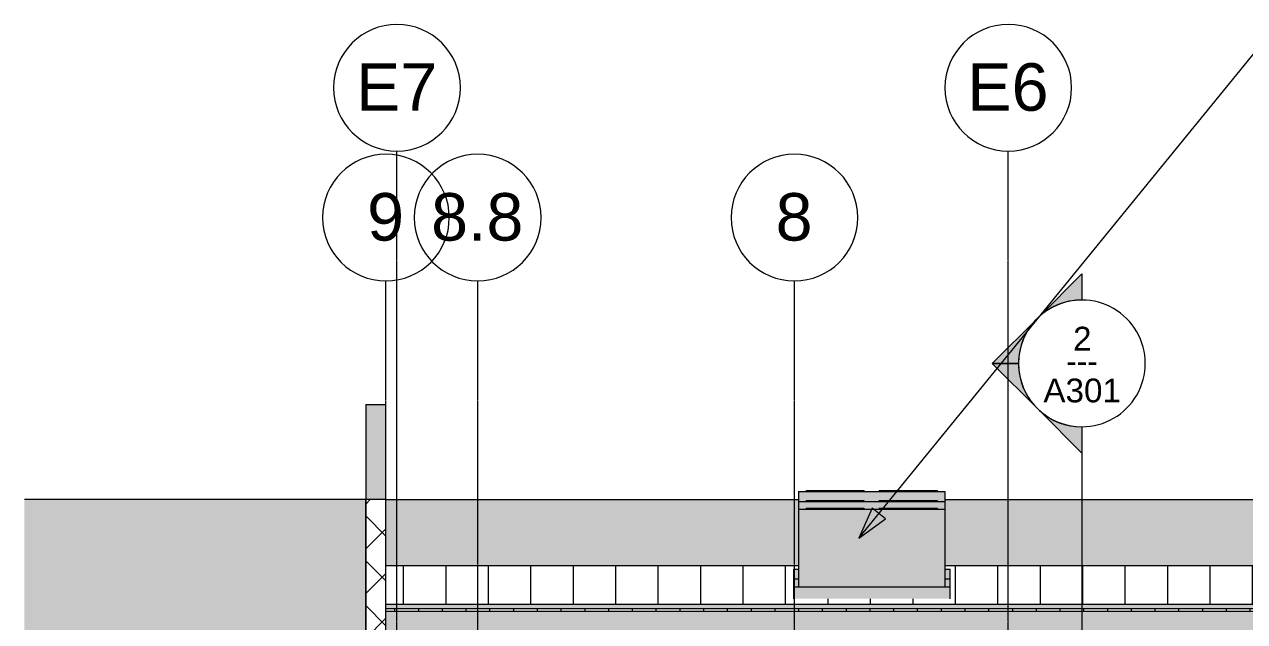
# Model space of a CAD drawing. Header units: inches. Extents: x 1352 to 6578, y -201 to 490.
# Drawn here: x 1448.5 to 1910.7, y 217.8 to 444 of the extents above; entities that cross this region are included whole.
import ezdxf

# ---------------------------------------------------------------- set-up
doc = ezdxf.new("R2010")
doc.units = ezdxf.units.IN
doc.header["$MEASUREMENT"] = 0
doc.linetypes.add('Aligning Line 1_8_', pattern=[0.25, 0.125, -0.125])
doc.linetypes.add('Grid Line 1_2_', pattern=[0.8749999999999999, 0.4999999999999999, -0.125, 0.125, -0.125])
for name, color, linetype, lineweight in [('A-ROOF', 132, 'Continuous', 13), ('A-ROOF-PATT', 132, 'Continuous', 9), ('A-WALL', 113, 'Continuous', 13), ('A-WALL-PATT', 111, 'Continuous', 13), ('G-ANNO-SYMB', 111, 'Aligning Line 1_8_', 9), ('G-ANNO-TEXT', 231, 'Continuous', 9), ('M-EQPM', 50, 'Continuous', 9), ('S-GRID', 1, 'Continuous', 9), ('S-GRID-IDEN', 1, 'Continuous', 9)]:
    doc.layers.add(name, color=color, linetype=linetype, lineweight=lineweight)
doc.styles.add('Arial', font='arial.ttf', dxfattribs={"height": 17.99999999999998})
doc.styles.add('Arial_1', font='arial.ttf', dxfattribs={"height": 8.999999999999991})
doc.styles.add('Century Gothic_1', font='', dxfattribs={"height": 8.999999999999991})
doc.styles.get('Century Gothic_1').set_extended_font_data('Century Gothic')

# ---------------------------------------------------------------- blocks, each defined once
blk = doc.blocks.new('Walls 1 - Walls 1-1277454-BUILDING SECTION - EAST_WEST - LOOKING SOUTH')
at = {"layer": 'A-ROOF', "lineweight": 9}
blk.add_hatch(color=161, dxfattribs=at).paths.add_polyline_path([(1577.828253864463, -48.00000000000187), (1577.828253864463, 264.0000000000004), (1448.498243605275, 264.0000000000004), (1448.498243605275, -48.00000000000187)], flags=0)
h = blk.add_hatch(color=254, dxfattribs=at)
h.paths.add_polyline_path([(1938.578253864449, -6.006280599353999), (1938.578253864449, -5.999999999999999), (1908.373868605275, -6.006280599353999)], flags=0)
h.paths.add_polyline_path([(1797.203253864453, 239.0180084626167), (1938.578253864449, 239.0180084626167), (1938.578253864449, 264.0000000000004), (1797.203253864453, 264.0000000000004), (1797.203253864453, 241.6204845961291)], flags=0)
h.paths.add_polyline_path([(1585.45325386445, 239.0180084626167), (1741.781378864452, 239.0180084626167), (1741.781378864452, 264.0000000000004), (1585.45325386445, 264.0000000000004)], flags=0)
for p, q in [((1577.828253864465, 264.0000000000001), (1448.498243605276, 264.0000000000001)), ((1577.828253864465, -48.00000000000187), (1577.828253864465, 264.0000000000001)), ((1448.498243605276, -48.00000000000187), (1577.828253864465, -48.00000000000187))]:
    blk.add_line(p, q, dxfattribs=at)
at = {"layer": 'A-ROOF', "color": 8, "lineweight": 9}
for p, q in [((1585.45325386446, 264.0000000000001), (1741.781378864451, 264.0000000000001)), ((1797.203253864451, 264.0000000000001), (1938.578253864451, 264.0000000000001)), ((1938.578253864451, 239.0180084626165), (1938.578253864451, 264.0000000000001))]:
    blk.add_line(p, q, dxfattribs=at)
blk = doc.blocks.new('Condensing Unit - Air Cooled - DX - 6-10 Tons - 6 Tons-1352867-BUILDING SECTION - EAST_WEST - LOOKING SOUTH')
at = {"layer": 'M-EQPM'}
for points in [[(1761.136847614448, 263.330654224138), (1766.636847614448, 263.330654224138), (1766.636847614448, 263.690654224138), (1744.636847614448, 263.690654224138), (1744.636847614448, 263.330654224138), (1759.036034552572, 263.330654224138)], [(1793.396785148517, 263.330654224138), (1794.347785114448, 263.330654224138), (1794.347785114448, 263.690654224138), (1772.347785114448, 263.690654224138), (1772.347785114448, 263.330654224138), (1792.246972052573, 263.330654224138)], [(1766.636847614452, 260.3669629192398), (1772.347785114452, 260.3669629192398), (1772.347785114452, 260.7269629192398), (1794.347785114452, 260.7269629192398), (1794.347785114452, 260.3669629192398), (1797.203253864453, 260.3669629192398), (1797.203253864453, 263.330654224138), (1741.781378864452, 263.330654224138), (1741.781378864452, 260.3669629192398), (1744.636847614452, 260.3669629192398), (1744.636847614452, 260.7269629192398), (1766.636847614452, 260.7269629192398)]]:
    blk.add_hatch(color=8, dxfattribs=at).paths.add_polyline_path(points, flags=0)
h = blk.add_hatch(color=8, dxfattribs=at)
h.paths.add_polyline_path([(1739.781378864453, 230.9569629192394), (1741.781378864452, 230.9569629192394), (1741.781378864452, 233.9206542241378), (1739.781378864453, 233.9206542241376)], flags=0)
h.paths.add_polyline_path([(1799.203253864453, 230.9569629192394), (1799.203253864453, 233.9206542241378), (1797.203253864453, 233.9206542241378), (1797.203253864453, 230.9569629192394)], flags=0)
at = {"layer": 'M-EQPM', "color": 8}
for p, q in [((1744.636847614448, 263.690654224138), (1744.636847614448, 263.330654224138)), ((1744.636847614449, 263.6906542241377), (1766.636847614449, 263.6906542241377)), ((1766.636847614448, 263.330654224138), (1766.636847614448, 263.690654224138)), ((1772.347785114448, 263.690654224138), (1772.347785114448, 263.330654224138)), ((1772.347785114449, 263.6906542241377), (1794.347785114449, 263.6906542241377)), ((1794.347785114448, 263.330654224138), (1794.347785114448, 263.690654224138)), ((1741.781378864449, 263.3306542241378), (1797.20325386445, 263.3306542241378)), ((1741.781378864449, 263.3306542241378), (1741.781378864449, 260.3669629192396)), ((1797.203253864449, 263.3306542241378), (1797.203253864449, 260.3669629192396)), ((1739.78137886445, 233.9206542241375), (1741.781378864453, 233.9206542241375)), ((1739.78137886445, 233.9206542241375), (1739.78137886445, 230.9569629192393)), ((1797.203253864454, 233.9206542241375), (1799.20325386445, 233.9206542241375)), ((1799.20325386445, 230.9569629192393), (1799.20325386445, 233.9206542241375))]:
    blk.add_line(p, q, dxfattribs=at)
blk = doc.blocks.new('Condensing Unit - Air Cooled - DX - 6-10 Tons - 6 Tons-V4-BUILDING SECTION - EAST_WEST - LOOKING SOUTH')
at = {"layer": 'M-EQPM'}
for points in [[(1741.781378864452, 230.9569629192396), (1797.203253864453, 230.9569629192396), (1797.203253864453, 260.3669629192398), (1741.781378864452, 260.3669629192398), (1741.781378864452, 237.6413524822661)], [(1762.9972842844, 260.3669629192398), (1766.636847614452, 260.3669629192398), (1766.636847614452, 260.7269629192398), (1744.636847614452, 260.7269629192398), (1744.636847614452, 260.3669629192398), (1762.049806105275, 260.3669629192398)], [(1794.107408722524, 260.3669629192398), (1794.347785114453, 260.3669629192398), (1794.347785114453, 260.7269629192398), (1772.347785114452, 260.7269629192398), (1772.347785114452, 260.3669629192398), (1793.404962355275, 260.3669629192398)], [(1799.203253864453, 226.4124579018226), (1799.203253864453, 230.9569629192394), (1739.781378864453, 230.9569629192394), (1739.781378864453, 226.4124579018226), (1782.953243605275, 226.4124579018226)]]:
    blk.add_hatch(color=8, dxfattribs=at).paths.add_polyline_path(points, flags=0)
at = {"layer": 'M-EQPM', "color": 8}
for p, q in [((1741.781378864453, 260.3669629192396), (1797.203253864454, 260.3669629192396)), ((1741.781378864453, 260.3669629192396), (1741.781378864453, 230.9569629192395)), ((1744.636847614452, 260.7269629192398), (1744.636847614452, 260.3669629192398)), ((1744.636847614453, 260.7269629192396), (1766.636847614453, 260.7269629192396)), ((1766.636847614452, 260.3669629192398), (1766.636847614452, 260.7269629192398)), ((1772.347785114453, 260.7269629192398), (1772.347785114453, 260.3669629192398)), ((1772.347785114453, 260.7269629192396), (1794.347785114453, 260.7269629192396)), ((1794.347785114453, 260.3669629192398), (1794.347785114453, 260.7269629192398)), ((1797.203253864453, 260.3669629192396), (1797.203253864454, 230.9569629192395)), ((1739.781378864454, 230.9569629192393), (1799.203253864454, 230.9569629192393)), ((1739.781378864454, 230.9569629192393), (1739.781378864454, 226.4124579018223)), ((1799.203253864454, 226.4124579018225), (1799.203253864454, 230.9569629192393))]:
    blk.add_line(p, q, dxfattribs=at)
blk = doc.blocks.new('Condensing Unit - Air Cooled - DX - 6-10 Tons - 6 Tons-V5-BUILDING SECTION - EAST_WEST - LOOKING SOUTH')
at = {"layer": 'M-EQPM'}
for points in [[(1744.636847614448, 263.3306542241381), (1744.636847614448, 263.6906542241381), (1766.636847614448, 263.6906542241381), (1766.636847614448, 263.3306542241381), (1772.347785114448, 263.3306542241381), (1772.347785114448, 263.6906542241381), (1794.347785114448, 263.6906542241381), (1794.347785114448, 263.3306542241381), (1797.203253864453, 263.3306542241381), (1797.203253864451, 267.0448850051487), (1741.78137886445, 267.0448850051487), (1741.781378864452, 263.3306542241381)], [(1761.13684761445, 267.0448850051487), (1766.63684761445, 267.0448850051487), (1766.63684761445, 267.4048850051487), (1744.63684761445, 267.4048850051487), (1744.63684761445, 267.0448850051487), (1759.036034552574, 267.0448850051487)], [(1793.396785148518, 267.0448850051487), (1794.34778511445, 267.0448850051487), (1794.34778511445, 267.4048850051487), (1772.347785114449, 267.4048850051487), (1772.347785114449, 267.0448850051487), (1792.246972052575, 267.0448850051487)]]:
    blk.add_hatch(color=8, dxfattribs=at).paths.add_polyline_path(points, flags=0)
h = blk.add_hatch(color=8, dxfattribs=at)
h.paths.add_polyline_path([(1739.781378864453, 233.9206542241377), (1741.781378864452, 233.9206542241378), (1741.781378864452, 237.6348850051485), (1739.781378864453, 237.6348850051484)], flags=0)
h.paths.add_polyline_path([(1797.203253864453, 233.9206542241378), (1799.203253864449, 233.9206542241378), (1799.203253864451, 237.6348850051485), (1797.203253864453, 237.6348850051485), (1797.203253864453, 237.15329663396)], flags=0)
at = {"layer": 'M-EQPM', "color": 8}
for p, q in [((1741.781378864451, 267.0448850051485), (1797.203253864451, 267.0448850051485)), ((1741.781378864451, 267.0448850051485), (1741.781378864451, 263.3306542241378)), ((1744.636847614449, 267.4048850051487), (1744.636847614449, 267.0448850051487)), ((1744.636847614451, 267.4048850051485), (1766.63684761445, 267.4048850051485)), ((1766.636847614449, 267.0448850051487), (1766.636847614449, 267.4048850051487)), ((1772.34778511445, 267.4048850051487), (1772.34778511445, 267.0448850051487)), ((1772.347785114451, 267.4048850051485), (1794.347785114451, 267.4048850051485)), ((1794.34778511445, 267.0448850051487), (1794.34778511445, 267.4048850051487)), ((1797.203253864451, 267.0448850051485), (1797.203253864451, 263.3306542241378)), ((1739.781378864451, 237.6348850051482), (1741.781378864449, 237.6348850051482)), ((1739.781378864451, 237.6348850051482), (1739.781378864451, 233.9206542241375)), ((1797.203253864454, 237.6348850051482), (1799.203253864451, 237.6348850051482)), ((1799.203253864451, 233.9206542241375), (1799.203253864451, 237.6348850051482))]:
    blk.add_line(p, q, dxfattribs=at)
blk = doc.blocks.new('Grid - Grid Head - Circle-50561-BUILDING SECTION - EAST_WEST - LOOKING SOUTH')
at = {"layer": 'S-GRID-IDEN'}
for radius, start, end in [(24, 0, 179.9999999999997), (23.99999999999994, 179.9999999999999, 359.9999999999995)]:
    blk.add_arc((2877.203253864448, 324.0000000000421), radius, start, end, dxfattribs=at)
blk = doc.blocks.new('Section - Section Head - Filled-22785-BUILDING SECTION - EAST_WEST - LOOKING SOUTH')
at = {"layer": 'G-ANNO-SYMB', "linetype": 'Continuous'}
h = blk.add_hatch(color=256, dxfattribs=at)
edge = h.paths.add_edge_path(flags=0)
edge.add_arc((2548.891729866072, 315.5560000704401), 24.03123559096343, 89.99999999999989, 132.0783950246237, ccw=False)
edge.add_line((2548.891729866072, 339.5872356614037), (2548.891729866072, 349.4971255673942))
edge.add_line((2548.891729866072, 349.4971255673942), (2532.787274509435, 333.3926702107573))
h = blk.add_hatch(color=256, dxfattribs=at)
edge = h.paths.add_edge_path(flags=0)
edge.add_line((2531.921167117595, 332.5265628189171), (2514.950604369118, 315.5560000704401))
edge.add_line((2514.950604369118, 315.5560000704401), (2524.891729866072, 315.55600007044))
edge.add_arc((2548.891729866072, 315.5560000704397), 23.99999999999987, 134.9999999999996, 179.9999999999997, ccw=False)
h = blk.add_hatch(color=256, dxfattribs=at)
edge = h.paths.add_edge_path(flags=0)
edge.add_arc((2548.891729866072, 315.55600007044), 23.99999999999989, 180.0000000000001, 224.9999999999999, ccw=False)
edge.add_line((2524.891729866072, 315.5560000704401), (2514.950604369118, 315.5560000704401))
edge.add_line((2514.950604369118, 315.5560000704401), (2531.921167117595, 298.5854373219629))
h = blk.add_hatch(color=256, dxfattribs=at)
edge = h.paths.add_edge_path(flags=0)
edge.add_line((2532.787274509435, 297.7193299301226), (2548.891729866072, 281.6148745734856))
edge.add_line((2548.891729866072, 281.6148745734856), (2548.891729866072, 291.5247644794761))
edge.add_arc((2548.891729866072, 315.5560000704398), 24.03123559096389, 227.9216049753765, 270, ccw=False)
for p, q in [((2532.787274509435, 333.3926702107573), (2548.891729866072, 349.4971255673942)), ((2548.891729866072, 349.4971255673942), (2548.891729866072, 339.5872356614037)), ((2514.950604369118, 315.5560000704401), (2531.921167117595, 332.5265628189171)), ((2524.891729866072, 315.55600007044), (2514.950604369118, 315.5560000704401)), ((2531.921167117595, 298.5854373219629), (2514.950604369118, 315.5560000704401)), ((2514.950604369118, 315.5560000704401), (2524.891729866072, 315.5560000704401)), ((2548.891729866072, 281.6148745734856), (2532.787274509435, 297.7193299301226)), ((2548.891729866072, 291.5247644794761), (2548.891729866072, 281.6148745734856))]:
    blk.add_line(p, q, dxfattribs=at)
for centre, radius, start, end in [((2548.891729866072, 315.5872356614037), 23.99999999999991, 89.9999999999998, 269.9999999999994), ((2548.891729866072, 315.5560000704401), 24.03123559096343, 89.99999999999953, 132.0783950246233), ((2548.891729866072, 315.5872356614037), 24, 269.9999999999996, 90), ((2548.891729866072, 315.5560000704397), 23.99999999999987, 134.9999999999993, 179.9999999999993), ((2548.891729866072, 315.55600007044), 23.99999999999989, 179.9999999999997, 224.9999999999995), ((2548.891729866072, 315.5560000704398), 24.03123559096389, 227.9216049753762, 269.9999999999996)]:
    blk.add_arc(centre, radius, start, end, dxfattribs=at)

msp = doc.modelspace()

# ---------------------------------------------------------------- hatches: boundary and pattern name
at = {"layer": 'A-ROOF', "lineweight": 9}
msp.add_hatch(color=254, dxfattribs=at).paths.add_polyline_path([(3074.20325386445, 222.7763881023636), (3105.453253654427, 222.7763881023636), (3105.453253654427, 224.2767135878836), (1585.45325386445, 224.2767135878836), (1585.45325386445, 222.7763881023636), (3037.159493605275, 222.7763881023636)], flags=0)
at = {"layer": 'A-ROOF-PATT'}
h = msp.add_hatch(dxfattribs=at)
h.set_pattern_fill('FP_6', color=9, style=0, pattern_type=2)
h.set_pattern_definition([(90, (0, 464.157), (-16.082, 9.847384911943867e-16), [])])
h.paths.add_polyline_path([(2383.927071730275, 224.2767135878836), (3105.453253654427, 224.2767135878836), (3105.453253654427, 225.632591795951), (3569.203253864453, 225.632591795951), (3569.203253864453, 233.6846751292839), (3360.203253864449, 233.6846751292839), (3360.203253864449, 239.0180084626167), (3028.203253864449, 239.0180084626167), (3028.203253864449, 224.6351959626174), (3017.578253864449, 224.6351959626174), (3017.578253864449, 239.0180084626167), (1797.203253864453, 239.0180084626167), (1797.203253864453, 237.6348850051486), (1799.20325386445, 237.6348850051486), (1799.203253864453, 226.4124579018226), (1739.781378864453, 226.4124579018226), (1739.781378864453, 237.6348850051484), (1741.781378864452, 237.6413524822662), (1741.781378864452, 239.0180084626167), (1585.45325386445, 239.0180084626167), (1585.45325386445, 224.2767135878836), (2378.701212355275, 224.2767135878836)], flags=0)
h = msp.add_hatch(dxfattribs=at)
h.set_pattern_fill('FP_4', color=8, style=0, pattern_type=2)
h.set_pattern_definition([(0, (2839.867, 132.759), (0, 9), []), (90, (2839.867, 132.759), (-9, 5.51091059616309e-16), [])])
h.paths.add_polyline_path([(1585.45325386445, 221.7761711120174), (3105.453253654427, 221.7761711120174), (3105.453253654427, 222.7763881023636), (1585.45325386445, 222.7763881023636)], flags=0)
h = msp.add_hatch(dxfattribs=at)
h.set_pattern_fill('FP_5', color=8, style=0, pattern_type=2)
h.set_pattern_definition([(161.57, (2840.347, 133.239), (-3.839953775732406, -1.544153678278981e-05), [0, -27.322, 3.034, 0]), (18.43, (2839.387, 133.239), (-3.839953775732406, 1.544153678301186e-05), [0, -27.322, 3.034, 0]), (108.43, (2840.347, 133.239), (1.919622001632167, -9.600524588315459), [9.105999999999998, -21.25]), (71.57, (2839.387, 133.239), (1.919622001632168, 9.600524588315459), [9.106, -21.25])])
h.paths.add_polyline_path([(3105.256297711547, 213.7744351892452), (3105.453253654427, 213.7744351892452), (3105.453253654427, 221.7761711120174), (1585.453253864464, 221.7761711120174), (1585.45325386445, 213.7744351892452), (3074.20325386445, 213.7744351892452)], flags=0)
at = {"layer": 'A-WALL'}
msp.add_hatch(color=7, dxfattribs=at).paths.add_polyline_path([(1585.45325386445, 264.0000000000004), (1585.45325386445, 300.0000000000006), (1577.828253864463, 300.0000000000006), (1577.828253864463, 264.0000000000004)], flags=0)
at = {"layer": 'A-WALL-PATT', "lineweight": 9}
h = msp.add_hatch(dxfattribs=at)
h.set_pattern_fill('FP_8', color=8, style=0, pattern_type=2)
h.set_pattern_definition([(45, (2839.867, 132.759), (-8.485281374238571, 8.485281374238571), []), (135, (2839.867, 132.759), (-8.485281374238571, -8.48528137423857), [])])
h.paths.add_polyline_path([(1585.453253864458, -48.00000000000886), (1585.45325386445, -5.999999999999999), (1577.828253864463, -6.006280599353999), (1577.828253864463, -48.00000000000886)], flags=0)
h.paths.add_polyline_path([(1585.45325386445, 0), (1585.45325386445, 264.0000000000004), (1577.828253864463, 264.0000000000004), (1577.828253864463, 0)], flags=0)
at = {"layer": 'G-ANNO-TEXT'}
msp.add_hatch(color=256, dxfattribs=at).paths.add_polyline_path([(1764.587787069045, 249.3725223275965), (1774.663034423317, 256.6408182482757), (1769.679059266917, 260.7046749142635)], flags=0)

# ---------------------------------------------------------------- linework, layer by layer
at = {"layer": 'A-ROOF', "color": 8, "lineweight": 9}
for p, q in [((1585.453253864451, 239.0180084626165), (1741.781378864449, 239.0180084626165)), ((1797.203253864454, 239.0180084626165), (3017.578253864449, 239.0180084626165))]:
    msp.add_line(p, q, dxfattribs=at)
at = {"layer": 'A-ROOF', "lineweight": 9}
for p, q in [((3105.453253654427, 224.2767135878831), (1585.453253864456, 224.2767135878834)), ((1585.453253864456, 222.7763881023637), (3105.453253654427, 222.7763881023634)), ((1585.453253864456, 221.7761711120172), (3105.453253654427, 221.7761711120169))]:
    msp.add_line(p, q, dxfattribs=at)
at = {"layer": 'A-WALL', "color": 8, "lineweight": 9}
msp.add_line((1577.828253864438, 300.0000000000002), (1585.453253864438, 300.0000000000002), dxfattribs=at)
at = {"layer": 'A-WALL', "lineweight": 9}
for p, q in [((1577.828253864438, 300.0000000000002), (1577.82825386446, -48.00000000000886)), ((1585.45325386446, -48.00000000000886), (1585.453253864438, 300.0000000000002)), ((1585.45325386446, 264.0000000000001), (1577.82825386446, 264.0000000000001))]:
    msp.add_line(p, q, dxfattribs=at)
at = {"layer": 'G-ANNO-SYMB', "linetype": 'Continuous'}
msp.add_line((1849.079638640603, 291.5560000704402), (1849.079638640603, -124.8642614123038), dxfattribs=at)
at = {"layer": 'G-ANNO-TEXT'}
for p, q in [((1764.587787069045, 249.3725223275965), (1917.249065240078, 436.5986181977315)), ((1769.679059266917, 260.7046749142635), (1764.587787069045, 249.3725223275965)), ((1774.663034423317, 256.6408182482757), (1769.679059266917, 260.7046749142635)), ((1764.587787069045, 249.3725223275965), (1774.663034423317, 256.6408182482757))]:
    msp.add_line(p, q, dxfattribs=at)
at = {"layer": 'S-GRID', "linetype": 'Grid Line 1_2_'}
for p, q in [((1589.64075386446, -96.00000000002937), (1589.64075386446, 396.0000000000401)), ((1821.203253864449, -96.00000000002937), (1821.203253864449, 396.0000000000401)), ((1585.45325386446, -75.40835001650407), (1585.45325386446, 346.8162835804475)), ((1620.203253864448, -75.40835001650407), (1620.203253864448, 346.8162835804475)), ((1740.203253864448, -75.40835001650407), (1740.203253864448, 346.8162835804475))]:
    msp.add_line(p, q, dxfattribs=at)

# ---------------------------------------------------------------- block references
at = {"layer": 'A-ROOF', "color": 8, "lineweight": 9}
msp.add_blockref('Walls 1 - Walls 1-1277454-BUILDING SECTION - EAST_WEST - LOOKING SOUTH', (0, 0), dxfattribs=at)
at = {"layer": 'G-ANNO-SYMB', "linetype": 'Continuous'}
msp.add_blockref('Section - Section Head - Filled-22785-BUILDING SECTION - EAST_WEST - LOOKING SOUTH', (-699.8120912254714, 0), dxfattribs=at)
at = {"layer": 'M-EQPM', "color": 8}
for name in ['Condensing Unit - Air Cooled - DX - 6-10 Tons - 6 Tons-V5-BUILDING SECTION - EAST_WEST - LOOKING SOUTH', 'Condensing Unit - Air Cooled - DX - 6-10 Tons - 6 Tons-1352867-BUILDING SECTION - EAST_WEST - LOOKING SOUTH', 'Condensing Unit - Air Cooled - DX - 6-10 Tons - 6 Tons-V4-BUILDING SECTION - EAST_WEST - LOOKING SOUTH']:
    msp.add_blockref(name, (0, 0), dxfattribs=at)
at = {"layer": 'S-GRID-IDEN'}
for p in [(-1287.562499999991, 95.99999999999764), (-1056.000000000001, 95.99999999999764), (-1291.749999999991, 46.81628358040502), (-1257.000000000002, 46.81628358040502), (-1137.000000000003, 46.81628358040502)]:
    msp.add_blockref('Grid - Grid Head - Circle-50561-BUILDING SECTION - EAST_WEST - LOOKING SOUTH', p, dxfattribs=at)

# ---------------------------------------------------------------- texts
at = {"layer": 'G-ANNO-SYMB', "linetype": 'Continuous', "char_height": 8.999999999999991, "attachment_point": 1}
for s, insert, width, style in [('2', (1845.758662164846, 329.4646365306078), 8.483999999999991, 'Arial_1'), ('---', (1843.10735107813, 320.957943617222), 15.45299999999999, 'Century Gothic_1'), ('A301', (1834.514567676657, 309.828392341275), 35.75399999999996, 'Arial_1')]:
    msp.add_mtext(s, dxfattribs=dict(at, insert=insert, width=width, style=style))
at = {"layer": 'S-GRID-IDEN', "char_height": 17.99999999999998, "attachment_point": 1, "style": 'Arial'}
for s, insert, width in [('E7', (1574.140077221298, 429.2879394806982), 37.26899999999995), ('E6', (1805.702577221288, 429.2879394806982), 37.26899999999995), ('9', (1578.324230764605, 380.1042230611056), 16.96799999999998), ('8.8', (1602.56714415042, 380.1042230611056), 42.41999999999995), ('8', (1733.074230764593, 380.1042230611056), 16.96799999999998)]:
    msp.add_mtext(s, dxfattribs=dict(at, insert=insert, width=width))

doc.saveas('drawing.dxf')
